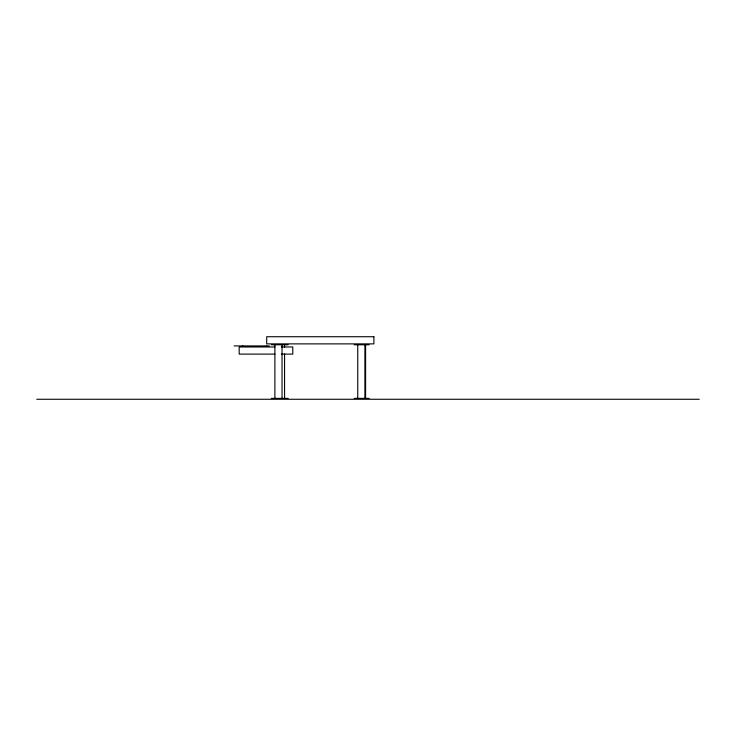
<?xml version="1.0" encoding="UTF-8"?>
<svg xmlns="http://www.w3.org/2000/svg" width="736" height="736" viewBox="0 0 736 736"><rect width="100%" height="100%" fill="white"/><g stroke="black" fill="none" stroke-linecap="round" stroke-linejoin="round"><path stroke-width="1.1" d="M234.14 345.92L269.312 345.92M271.317 344.77L288.135 344.77M354.172 344.77L369.168 344.77M274.997 346.978L239.182 346.978L239.182 354.117L274.997 354.117M281.382 346.978L292.781 346.978L292.781 354.117L281.382 354.117M271.317 398.369L288.135 398.369M354.172 398.369L369.168 398.369M36.8 399.271L699.2 399.271M365.599 344.77L365.599 398.369M364.9 344.77L364.9 398.369M357.751 344.77L357.751 398.369M284.565 344.77L284.565 347.052M284.565 353.896L284.565 398.369M282.035 344.77L282.035 398.369M274.887 344.77L274.887 398.369M266.496 345.534L266.496 346.343M242.576 345.534L242.576 346.343M373.897 336.729L266.699 336.729L266.699 343.878L373.897 343.878L373.897 336.729"/></g></svg>
